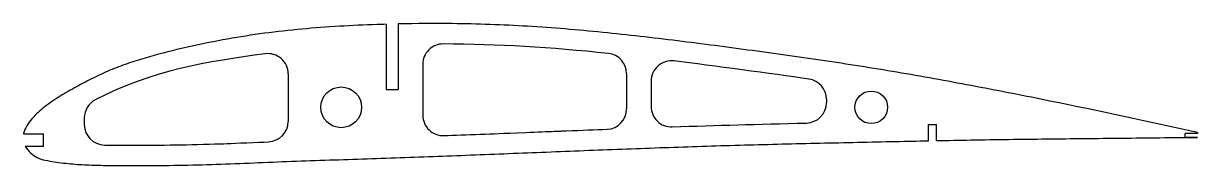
# Model space of a CAD drawing. Header units: millimetres. Extents: x 1 to 289, y -6 to 29.
import ezdxf

# ---------------------------------------------------------------- set-up
doc = ezdxf.new("R2010")
doc.units = ezdxf.units.MM

msp = doc.modelspace()

# ---------------------------------------------------------------- linework, layer by layer
at = {"color": 7, "linetype": 'Continuous', "lineweight": 25}
for p, q in [((90, 28.37), (90, 12.37)), ((93, 28.45), (93, 12.37)), ((99, 18.55), (99, 6.05)), ((66, 16.18), (66, 4.53)), ((149, 16.24), (149, 7.62)), ((155, 14.41), (155, 8.2)), ((90, 12.37), (93, 12.37)), ((198, 9.97), (198, 9.14)), ((16, 5.4), (16, 3.75)), ((223, 3.79), (225, 3.79)), ((223, -0.21), (223, 3.79)), ((225, -0.17), (225, 3.79)), ((1.08, 1.5), (6, 1.5)), ((6, -1.5), (6, 1.5)), ((289, 1.61), (286, 1.61)), ((286, 0.61), (286, 1.61)), ((289, 0.61), (286, 0.61)), ((289, 1.82), (289, 1.61)), ((1.52, -1.5), (6, -1.5))]:
    msp.add_line(p, q, dxfattribs=at)
for centre, radius in [((79, 8), 5), ((209, 8), 4)]:
    msp.add_circle(centre, radius, dxfattribs=at)
for centre, start, end in [((104, 18.55), 89.7211, 180), ((61, 16.18), 0, 97.7757), ((144, 16.24), 0, 84.1092), ((160, 14.41), 82.9523, 180), ((193, 9.97), 360, 81.7386), ((21, 5.4), 117.4704, 180), ((193, 9.14), 271.3346, 360), ((104, 6.05), 180, 272.1363), ((144, 7.62), 272.1938, 0), ((160, 8.2), 180, 271.9533), ((21, 3.75), 180, 269.1597), ((61, 4.53), 272.31, 0)]:
    msp.add_arc(centre, 5, start, end, dxfattribs=at)
for points, knots in [([(90, 28.37), (89.26, 28.35), (82.36, 28.13), (72.4, 27.59), (60.19, 26.23), (51.08, 24.8), (42.03, 23), (34.58, 21.17), (28.7, 19.45), (24.36, 17.98), (20.17, 16.21), (16.08, 14.14), (12.04, 11.95), (8.14, 9.56), (5.15, 7.32), (3.1, 5.2), (1.81, 3.47), (1.24, 2.18), (1.09, 1.53), (1.08, 1.5)], [0.3457735, 0.3457735, 0.3457735, 0.3457735, 0.3493982, 0.3795273, 0.3945918, 0.4096564, 0.4247209, 0.4397854, 0.4473177, 0.45485, 0.4623823, 0.4699145, 0.4774468, 0.4849791, 0.4925113, 0.4962775, 0.5000436, 0.5038097, 0.5039857, 0.5039857, 0.5039857, 0.5039857]), ([(289, 1.82), (276.96, 4.5), (258.86, 8.4), (234.65, 13.15), (216.45, 16.48), (198.18, 19.37), (179.85, 21.92), (161.5, 24.36), (143.13, 26.47), (124.71, 28.04), (107.99, 28.62), (97.42, 28.55), (93, 28.45)], [0.0179784, 0.0179784, 0.0179784, 0.0179784, 0.0782365, 0.1083656, 0.1384947, 0.1686237, 0.1987528, 0.2288819, 0.259011, 0.2891401, 0.3192691, 0.3408796, 0.3408796, 0.3408796, 0.3408796]), ([(104.19, 1.06), (106.82, 1.15), (109.81, 1.27), (116.47, 1.53), (118.06, 1.59), (127.23, 1.96), (129.59, 2.05), (132.93, 2.18), (132.25, 2.16), (138.04, 2.39), (141.38, 2.52), (144.19, 2.63)], [0, 0, 0, 0, 0.25, 0.25, 0.5, 0.5, 0.625, 0.625, 0.75, 0.75, 1, 1, 1, 1]), ([(225, -0.17), (227.81, -0.11), (236.8, 0.06), (251.96, 0.26), (270.47, 0.43), (282.82, 0.59), (289, 0.61)], [0.8779984, 0.8779984, 0.8779984, 0.8779984, 0.8917216, 0.9218507, 0.9519798, 0.9821088, 0.9821088, 0.9821088, 0.9821088]), ([(1.52, -1.5), (1.62, -1.68), (2.07, -2.42), (3.14, -3.6), (4.85, -4.62), (6.93, -5.11), (9.21, -5.45), (12.22, -5.84), (16.02, -6.14), (20.61, -6.26), (25.23, -6.29), (31.4, -6.28), (39.11, -6.24), (48.34, -6.02), (57.58, -5.61), (66.84, -5.24), (76.1, -4.92), (88.44, -4.52), (103.85, -3.97), (122.35, -3.25), (140.86, -2.5), (159.37, -1.8), (177.88, -1.22), (196.4, -0.77), (211.44, -0.45), (220.31, -0.27), (223, -0.21)], [0.5101823, 0.5101823, 0.5101823, 0.5101823, 0.511342, 0.5151081, 0.5188743, 0.5226404, 0.5264065, 0.5301727, 0.5377049, 0.5452372, 0.5527695, 0.5603018, 0.5753663, 0.5904308, 0.6054954, 0.6205599, 0.6356244, 0.650689, 0.6808181, 0.7109471, 0.7410762, 0.7712053, 0.8013344, 0.8314635, 0.8615925, 0.8747444, 0.8747444, 0.8747444, 0.8747444]), ([(20.93, -1.25), (25.43, -1.32), (34.29, -1.3), (44.41, -1.12), (49.24, -0.96), (52.88, -0.82), (58.54, -0.57), (61.2, -0.47)], [0, 0, 0, 0, 0.5, 0.5, 0.75, 0.75, 1, 1, 1, 1])]:
    msp.add_open_spline(points, degree=3, knots=knots, dxfattribs=at)
for points in [[(144.51, 21.22), (130.23, 22.69), (117.64, 23.48), (104.02, 23.55)], [(60.32, 21.13), (46.18, 19.2), (32.9, 17.23), (18.69, 9.84)], [(193.72, 14.92), (184.48, 16.26), (170.21, 18.19), (160.61, 19.38)], [(160.17, 3.21), (171.4, 3.59), (180.87, 3.86), (193.12, 4.14)]]:
    msp.add_open_spline(points, degree=3, dxfattribs=at)

doc.saveas('drawing.dxf')
